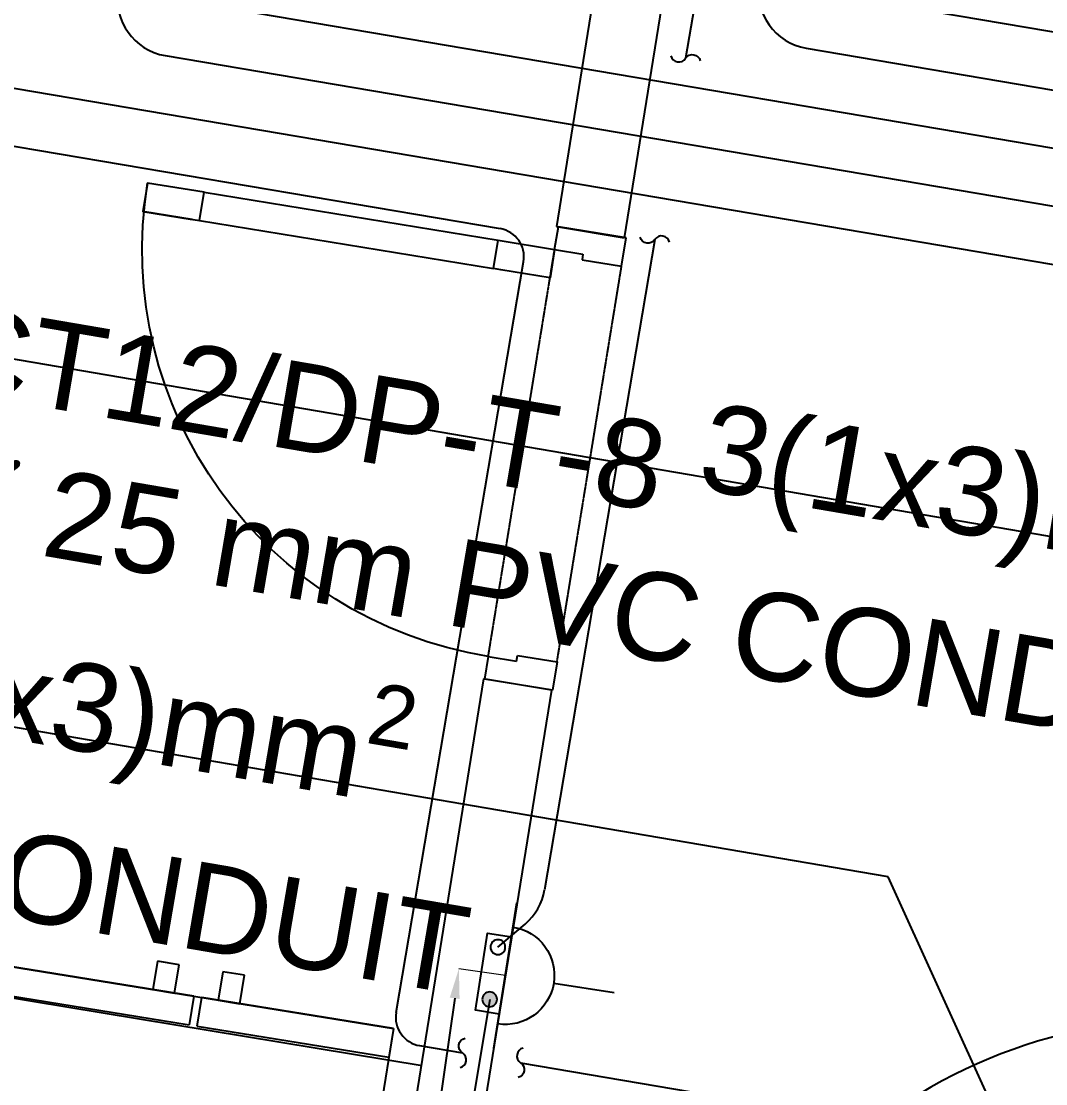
# Model space of a CAD drawing. Extents: x -678889171 to 586587, y -792238163 to 335485.
# Drawn here: x 42180 to 43968, y 39014 to 40869 of the extents above; entities that cross this region are included whole.
import ezdxf
from ezdxf import colors
from ezdxf.entities.mleader import LeaderData, LeaderLine
from ezdxf.math import Vec2, Vec3

# ---------------------------------------------------------------- set-up
doc = ezdxf.new("R2010")
doc.units = 0
doc.header["$MEASUREMENT"] = 0
doc.linetypes.add('XR-Typ29 7th to11Th$0$XR-A-TYP-7-8-9-10$0$XR-A-TYP-2-3-4-6-7-8-9-10$0$HIDDEN', pattern=[0.375, 0.25, -0.125])
doc.layers.get('0').update_dxf_attribs({"color": 8})
doc.layers.get('Defpoints').update_dxf_attribs({"color": 252})
for name, color, linetype in [('1', 8, 'Continuous'), ('25MM POWER CONDUIT', 4, 'Continuous'), ('E-CUT-LINE', 1, 'Continuous'), ('E-POW-BLOCK', 4, 'Continuous'), ('E-TEXT', 3, 'Continuous'), ('loop line emped', 1, 'Continuous'), ('XR-A-9TH-FLOOR$0$A-WALL', 252, 'Continuous'), ('XR-Typ29 7th to11Th$0$A-WALL', 252, 'Continuous'), ('XR-Typ29 7th to11Th$0$XR-A-TYP-7-8-9-10$0$A-EQPM', 252, 'Continuous'), ('XR-Typ29 7th to11Th$0$XR-A-TYP-7-8-9-10$0$A-WALL', 252, 'Continuous'), ('XR-Typ29 7th to11Th$0$XR-A-TYP-7-8-9-10$0$XR-A-TYP-2-3-4-6-7-8-9-10$0$A-DOOR', 252, 'Continuous'), ('XR-Typ29 7th to11Th$0$XR-A-TYP-7-8-9-10$0$XR-A-TYP-2-3-4-6-7-8-9-10$0$A-FLOR-OVHD', 252, 'XR-Typ29 7th to11Th$0$XR-A-TYP-7-8-9-10$0$XR-A-TYP-2-3-4-6-7-8-9-10$0$HIDDEN')]:
    doc.layers.add(name, color=color, linetype=linetype)
doc.styles.get("Standard").update_dxf_attribs({"font": 'arial.ttf'})
doc.styles.add('Work$0$E-M.MODUL', font='romans.shx', dxfattribs={"width": 0.8})
doc.dimstyles.new('Work$0$S-DIM', dxfattribs={"dimscale": 500, "dimtxt": 0.2065, "dimasz": 0.104, "dimexe": 0, "dimexo": 0, "dimgap": 0, "dimtad": 0, "dimdec": 0, "dimzin": 0, "dimdsep": 46, "dimtxsty": 'Work$0$E-M.MODUL', "dimcen": 0.25, "dimclrd": 5, "dimclre": 5, "dimclrt": 1, "dimadec": 0, "dimazin": 0, "dimtfac": 1, "dimtdec": 0, "dimtofl": 0, "dimtmove": 0, "dimatfit": 3, "dimfxl": 1, "dimtolj": 1, "dimtzin": 0, "dimlwe": 13, "dimarcsym": 0})

# ---------------------------------------------------------------- blocks, each defined once
blk = doc.blocks.new('SO1')
at = {"layer": 'E-POW-BLOCK'}
h = blk.add_hatch(color=3, dxfattribs=at)
h.dxf.hatch_style = 1
edge = h.paths.add_edge_path()
edge.add_arc((-0.1064295025979398, -0.04814632734824666), 0.03025259035537483, 0, 360)
at = {"layer": 'E-POW-BLOCK', "color": 3}
for p, q in [((1.42e-14, 0.2000001000000597), (0, 0.4500002250000599)), ((-0.3000001499999971, 7.11e-14), (0.3000001499999971, 1.42e-14))]:
    blk.add_line(p, q, dxfattribs=at)
blk.add_lwpolyline([(0.1593095883453804, 4.265338082731773e-14), (-0.1593095883453804, 4.265338082731773e-14), (-0.1593095883453804, -0.09876317676643645), (0.1593095883453804, -0.09876317676643645)], close=True, dxfattribs=at)
for centre in [(-0.1064295025979398, -0.04814632734824666), (0.1096454942411166, -0.04814632734824666)]:
    blk.add_circle(centre, 0.03025259035537483, dxfattribs=at)
blk.add_arc((0, 1.42e-14), 0.2000001000000001, 0, 179.9999999999979, dxfattribs=at)
blk = doc.blocks.new('*D2892')
at = {"layer": '25MM POWER CONDUIT', "color": 5, "lineweight": 13, "transparency": 16777216}
for p, q in [((43024.97091938709, 39203.10429215217), (42943.82270012832, 39214.6988457867)), ((42900.73879076695, 38433.01200490975), (42833.50690015359, 38442.61817703267))]:
    blk.add_line(p, q, dxfattribs=at)
at = {"layer": '25MM POWER CONDUIT', "color": 5, "lineweight": -2, "transparency": 16777216}
for p, q in [((42936.46757679457, 39163.22164538939), (42903.68622510335, 38933.79079375958)), ((42840.86202348734, 38494.09537742999), (42873.64337517857, 38723.52622905979))]:
    blk.add_line(p, q, dxfattribs=at)
at = {"layer": '25MM POWER CONDUIT', "color": 5, "transparency": 16777216}
for points in [[(42927.88804339503, 39164.44749927834), (42945.04711019412, 39161.99579150043), (42943.82270012832, 39214.6988457867)], [(42832.28249008779, 38495.32123131894), (42849.44155688689, 38492.86952354103), (42833.50690015359, 38442.61817703267)]]:
    blk.add_solid(points, dxfattribs=at)
at = {"layer": 'Defpoints', "color": 0, "transparency": 16777216}
for p in [(43024.97091938709, 39203.10429215217, 8.704692898799751e-05), (42833.50690015359, 38442.61817703267), (42900.73879076695, 38433.01200490975, 2.631048185536944e-06)]:
    blk.add_point(p, dxfattribs=at)
at = {"layer": '25MM POWER CONDUIT', "color": 1, "transparency": 16777216, "insert": (42888.66480014096, 38828.65851140968), "char_height": 103.25, "attachment_point": 5, "rotation": 81.86854775224046, "style": 'Work$0$E-M.MODUL'}
blk.add_mtext('\\A1;780', dxfattribs=at)
blk = doc.blocks.new('CW_0.000')
blk.add_lwpolyline([(0, -25.98557292037257, 0.66), (0, 0, -0.66), (0, 25.98557292037257, 0.97)], format="xyb")
blk = doc.blocks.new('*U1234')
for p, q in [((39.99999999947511, 719.9999999994195), (39.99999999983174, 199.9999999996446)), ((89.99999999945692, 719.9999999994545), (89.99999999981355, 199.9999999996797)), ((0, -20.00000000028126), (-7.980816008057445e-11, 99.99999999965051)), ((39.99999999990655, 99.99999999967868), (-7.980816008057445e-11, 99.99999999965051)), ((39.99999999990655, 99.99999999967868), (39.99999999994168, 49.99999999969455)), ((759.9999999996064, 100.0000000001849), (759.9999999996415, 50.00000000020084)), ((759.9999999996064, 100.0000000001849), (799.9999999995928, 100.000000000213)), ((799.9999999996726, -19.99999999971874), (799.9999999995928, 100.000000000213)), ((39.99999999994168, 49.99999999969455), (49.99999999994168, 49.9999999997016)), ((49.99999999994168, 49.9999999997016), (49.99999999999091, -20.00000000024611)), ((759.9999999996415, 50.00000000020084), (749.9999999996461, 50.00000000019381)), ((749.9999999996461, 50.00000000019381), (749.9999999996862, -19.99999999975389)), ((49.99999999999091, -20.00000000024611), (0, -20.00000000028126)), ((749.9999999996862, -19.99999999975389), (799.9999999996726, -19.99999999971874))]:
    blk.add_line(p, q)
for points in [[(89.99999999944782, 719.9999999994545), (39.99999999946601, 719.9999999994195), (39.99999999939564, 819.9999999993831), (89.99999999937745, 819.9999999994182), (89.99999999943861, 732.9999999994473), (89.99999999937745, 819.9999999994182)], [(89.99999999981355, 199.9999999996797), (39.99999999983174, 199.9999999996446), (39.999999999902, 99.99999999967868), (89.99999999988381, 99.99999999971381), (89.99999999982265, 186.9999999996824)]]:
    blk.add_lwpolyline(points, close=True)
blk.add_arc((39.999999999902, 99.99999999967868), 719.9999999997044, 3.990389463357689e-11, 90.00000000003908)
at = {"layer": 'XR-Typ29 7th to11Th$0$XR-A-TYP-7-8-9-10$0$XR-A-TYP-2-3-4-6-7-8-9-10$0$A-FLOR-OVHD'}
for p, q in [((759.9999999996064, 100.0000000001849), (39.999999999902, 99.99999999967868)), ((749.9999999996953, -19.99999999975389), (49.99999999999091, -20.00000000024611))]:
    blk.add_line(p, q, dxfattribs=at)
blk = doc.blocks.new('*U1232')
for p, q in [((709.9999999996999, 919.9999999996726), (709.999999999709, 199.9999999998977)), ((759.9999999996817, 919.9999999996726), (759.9999999996908, 199.9999999998977)), ((-199.9999999999955, -150.0000000000682), (-200, 99.99999999993179)), ((-160.0000000000136, 99.99999999993179), (-200, 99.99999999993179)), ((-160.0000000000136, 99.99999999993179), (-160.0000000000136, 49.9999999999477)), ((759.9999999996862, 99.99999999993179), (759.9999999996862, 49.9999999999477)), ((759.9999999996862, 99.99999999993179), (799.9999999996726, 99.99999999993179)), ((799.9999999996771, -150.0000000000682), (799.9999999996726, 99.99999999993179)), ((-160.0000000000136, 49.9999999999477), (-150.0000000000182, 49.9999999999477)), ((-150.0000000000182, 49.9999999999477), (-150.0000000000091, -150.0000000000682)), ((749.9999999996862, 49.9999999999477), (749.9999999996862, -150.0000000000682)), ((759.9999999996862, 49.9999999999477), (749.9999999996862, 49.9999999999477)), ((-150.0000000000091, -150.0000000000682), (-199.9999999999955, -150.0000000000682)), ((749.9999999996862, -150.0000000000682), (799.9999999996771, -150.0000000000682))]:
    blk.add_line(p, q)
for points in [[(709.999999999709, 919.9999999996726), (759.9999999996908, 919.9999999996726), (759.9999999996908, 1019.999999999636), (709.999999999709, 1019.999999999636), (709.999999999709, 932.9999999996653), (709.999999999709, 1019.999999999636)], [(709.999999999709, 199.9999999998977), (759.9999999996908, 199.9999999998977), (759.9999999996908, 99.99999999993179), (709.999999999709, 99.99999999993179), (709.999999999709, 186.9999999999004)]]:
    blk.add_lwpolyline(points, close=True)
blk.add_arc((759.9999999996908, 99.99999999993179), 919.9999999997044, 90, 180)
at = {"layer": 'XR-Typ29 7th to11Th$0$XR-A-TYP-7-8-9-10$0$XR-A-TYP-2-3-4-6-7-8-9-10$0$A-FLOR-OVHD'}
for p, q in [((-160.0000000000136, 99.99999999993179), (759.9999999996908, 99.99999999993179)), ((-160.0000000000136, -150.0000000001364), (759.9999999996908, -150.0000000001364))]:
    blk.add_line(p, q, dxfattribs=at)
blk = doc.blocks.new('XR-Typ29 7th to11Th$0$A$C30F165C2')
for p, q in [((0, 0), (900.0000000000146, 0)), ((0, -650.7999999999902), (0, 0)), ((900.0000000000146, 0), (900, -650.7999999999902)), ((338.9750000000058, -600.0000000000018), (0, -600.0000000000018)), ((0, -650.7999999999902), (0, -600.0000000000018)), ((338.9750000000058, -600.0000000000018), (338.9750000000058, -650.7999999999902)), ((900, -600.0000000000018), (352.9750000000058, -600.0000000000018)), ((352.9750000000058, -650.7999999999902), (352.9750000000058, -600.0000000000018)), ((900, -600.0000000000018), (900, -650.7999999999902)), ((900, -650.7999999999902), (0, -650.7999999999902)), ((0, -650.7999999999902), (338.9750000000058, -650.7999999999902)), ((310.0567722904671, -650.7999999999902), (271.6234744505637, -650.7999999999902)), ((271.6234744505637, -650.7999999999902), (271.6234744505637, -701.0267485376407)), ((310.0567722904671, -701.0267485376407), (310.0567722904671, -650.7999999999902)), ((352.9750000000058, -650.7999999999902), (900, -650.7999999999902)), ((425.3566658101627, -650.7999999999902), (386.9233679702593, -650.7999999999902)), ((386.9233679702593, -650.7999999999902), (386.9233679702593, -701.0267485376407)), ((425.3566658101627, -701.0267485376407), (425.3566658101627, -650.7999999999902)), ((271.6234744505637, -701.0267485376407), (310.0567722904671, -701.0267485376407)), ((386.9233679702593, -701.0267485376407), (425.3566658101627, -701.0267485376407))]:
    blk.add_line(p, q)
blk = doc.blocks.new('XR-Typ29 7th to11Th')
at = {"layer": 'XR-Typ29 7th to11Th$0$A-WALL'}
for p, q in [((46611.60427019005, 30556.99326550734), (46033.03782675845, 26968.9750501535)), ((46112.88965930956, 28217.98234854639), (45914.64343392634, 26988.54521841975)), ((45787.28816574388, 26198.74306648427), (45582.91678482344, 24931.32037758745)), ((45905.69069821123, 26179.22337670639), (45701.17343987068, 24910.89601930264))]:
    blk.add_line(p, q, dxfattribs=at)
at = {"layer": 'XR-Typ29 7th to11Th$0$XR-A-TYP-7-8-9-10$0$A-EQPM'}
blk.add_line((45680.3024601882, 25523.36432041074), (43310.92393107828, 25913.10486424905), dxfattribs=at)
at = {"layer": 'XR-Typ29 7th to11Th$0$XR-A-TYP-7-8-9-10$0$A-WALL'}
for p, q in [((45914.64343392633, 26988.54521841976), (46033.03782675845, 26968.9750501535)), ((45905.69069821123, 26179.22337670639), (45787.28816574388, 26198.74306648427))]:
    blk.add_line(p, q, dxfattribs=at)
at = {"layer": 'XR-Typ29 7th to11Th$0$XR-A-TYP-7-8-9-10$0$A-EQPM', "rotation": 170.7920283354781}
blk.add_blockref('XR-Typ29 7th to11Th$0$A$C30F165C2', (45525.90338380386, 24945.88548289438, 4.941505003701541e-08), dxfattribs=at)
at = {"layer": 'XR-Typ29 7th to11Th$0$XR-A-TYP-7-8-9-10$0$XR-A-TYP-2-3-4-6-7-8-9-10$0$A-DOOR', "extrusion": (-1.320192478059944e-13, 2.154103516792279e-14, -1), "zscale": -1, "rotation": 279.2670522316871}
blk.add_blockref('*U1234', (-46016.58500269378, 26971.70544630973, -5.496751784068139e-09), dxfattribs=at)
at = {"layer": 'XR-Typ29 7th to11Th$0$XR-A-TYP-7-8-9-10$0$XR-A-TYP-2-3-4-6-7-8-9-10$0$A-DOOR', "extrusion": (1.435535558398979e-06, -2.298617891161982e-07, 0.9999999999989432), "rotation": 350.3215063451377}
blk.add_blockref('*U1232', (46257.39273678727, 24715.54459567219, 0.06047216091261685), dxfattribs=at)

msp = doc.modelspace()

# ---------------------------------------------------------------- block references
at = {"layer": 'XR-A-9TH-FLOOR$0$A-WALL'}
msp.add_blockref('XR-Typ29 7th to11Th', (-2800.434649049275, 13522.11598560929), dxfattribs=at)

# ---------------------------------------------------------------- next in the draw order: linework, layer by layer
at = {"color": 240, "true_color": 0xed1f24}
msp.add_line((43696.17826490043, 40898.5474663649, 3.275699205840601e-05), (45160.32017612888, 40650.14806917653, 1.573537351619043e-05), dxfattribs=at)
at = {"layer": '1', "color": 4}
for p, q in [((43377.06144162957, 41025.61881583455, 9.123613273209763e-07), (43339.52214783139, 40804.19791947578, 5.312406476417303e-06)), ((43285.85998026127, 40487.6782399152, 1.160224137252158e-05), (43093.40347519601, 39352.497272187, 3.41603991279027e-05)), ((42997.56033385964, 39161.35721826193, 9.061460620815587e-05), (42907.82506179844, 38622.06664644286, 6.000224202458288e-05))]:
    msp.add_line(p, q, dxfattribs=at)
at = {"layer": '1', "color": 2}
msp.add_line((43011.92795493823, 39252.61243248675, 9.061460620818362e-05), (43059.48776909692, 39292.94438763697, 5.243912281949203e-05), dxfattribs=at)
at = {"layer": '1', "color": 4, "extrusion": (8.43945983553997e-07, -1.232091980745745e-07, 0.9999999999996364)}
msp.add_arc((42994.81037723202, 39369.21256569434, 0.03155106871145164), 100, 310.2988084453824, 350.3776742561534, dxfattribs=at)
at = {"layer": 'loop line emped', "color": 3}
for p, q in [((40348.9433279353, 40959.27884535577, -2.117510144355669e-05), (43015.80377230991, 40506.83190582904, 5.976779376819404e-05)), ((42557.96590662037, 40888.79332331737, 4.434876409853579e-05), (44843.09584000622, 40501.10897824326, 2.022802054292559e-05)), ((41479.52156152175, 40868.89922161453, 1.26318354873459e-05), (44805.43362910752, 40304.64069834295, 4.690590948616075e-05)), ((42431.11447137341, 40808.88540202133, 4.100632081243272e-05), (44823.52682982376, 40403.00002772285, 2.397568453801431e-05)), ((43550.16556377304, 40821.89035488277, 3.420547220719591e-05), (44870.67476048096, 40597.85900523802, 1.941091888391783e-05)), ((42834.33800564107, 39138.27642876198, 4.610459254103354e-05), (43056.73611155152, 40449.17305044491, 5.91433774003022e-05)), ((42875.27597120756, 39080.61671016172, 4.436484561199175e-05), (42950.17261009358, 39067.91887098812, 4.246662667900547e-05)), ((43051.59881633139, 39050.72325748728, 3.989602874770716e-05), (44648.01217947088, 38780.07025568064, -5.642925144473329e-07))]:
    msp.add_line(p, q, dxfattribs=at)
at = {"layer": 'loop line emped', "color": 3, "extrusion": (1.670276138744108e-08, 3.716024244658604e-08, 0.9999999999999993)}
msp.add_arc((43566.89207991544, 40920.48154950851, 0.002278564838717852), 100, 170.3711523382949, 260.3711523378125, dxfattribs=at)
at = {"layer": 'loop line emped', "color": 3, "extrusion": (-2.178101078859178e-08, 5.051637463846332e-08, 0.9999999999999984)}
msp.add_arc((42447.8409875158, 40907.47659664709, 0.001178330702286108), 100, 170.3711523383077, 260.3711523378126, dxfattribs=at)
at = {"layer": 'loop line emped', "color": 3, "extrusion": (-3.659628973018291e-08, -3.680940420984972e-08, 0.9999999999999987)}
msp.add_arc((43007.44051423861, 40457.53630851608, -0.003005483372942053), 50, 350.3711523382949, 80.37115233781249, dxfattribs=at)
at = {"layer": 'loop line emped', "color": 3, "extrusion": (2.299356415128373e-08, -1.384740007289147e-08, 0.9999999999999998)}
msp.add_arc((42883.63361795907, 39129.91325913605, 0.0004890553194790289), 50, 170.3712551375354, 260.3776742563557, dxfattribs=at)

# ---------------------------------------------------------------- next in the draw order: block references
at = {"layer": 'E-CUT-LINE'}
for p, rotation in [((43339.52214783139, 40804.1979194758, 5.312406476417014e-06), 260.377674256155), ((43285.85998026127, 40487.6782399152, 1.160224137252158e-05), 80.37767425615502), ((42950.17261009358, 39067.91887098812, 4.246662667900547e-05), 350.3776742561571), ((43051.59881633142, 39050.72325748728, 3.989602874770642e-05), 170.3776742561625)]:
    msp.add_blockref('CW_0.000', p, dxfattribs=dict(at, rotation=rotation))
at = {"layer": 'E-POW-BLOCK', "extrusion": (1.120236049577037e-07, -1.763748758426211e-08, 0.9999999999999936), "xscale": -427.5336916951276, "yscale": 427.5336916951267, "zscale": 427.5336916951261, "rotation": 261.0525507451246}
msp.add_blockref('SO1', (43024.97091938688, 39203.10429221184, 0.004216648367473528), dxfattribs=at)

# ---------------------------------------------------------------- next in the draw order: dimensions: what is measured, and where the dimension line sits
at = {"layer": '25MM POWER CONDUIT'}
dim = msp.add_linear_dim(base=(42833.50690015359, 38442.61817703267, -4.110210622268415e-06), p1=(43024.97091938709, 39203.10429215216, 8.293671836572909e-05), p2=(42900.73879076695, 38433.01200490975, -1.479162436731471e-06), angle=81.86854775224046, dimstyle='Work$0$S-DIM', dxfattribs=at)
dim.commit()
dim.dimension.update_dxf_attribs({"geometry": '*D2892', "text_midpoint": (42888.66480014096, 38828.65851140968, -4.110210622268415e-06)})

# ---------------------------------------------------------------- next in the draw order: leaders
at = {"layer": 'E-TEXT', "color": 30}
ml = msp.add_multileader_mtext('Standard', dxfattribs=at)
ml.set_content('\\C30;CT{\\fArial|b0|i0|c178|p34;5}/DP-T-8 {\\A1;3(1x3)mm\\H0.7x;\\S2^ ;\\H1.42857x; \\P∅ 25 mm PVC CONDUIT}', color=3)
ml.set_leader_properties(color=30)
ml.build(insert=Vec2(0, 0))
ml.multileader.update_dxf_attribs({"text_right_attachment_type": 6, "dogleg_length": 0.2763936738358556, "arrow_head_size": 153.5520410199195, "scale": 2})
ctx = ml.context
ctx.base_point, ctx.scale, ctx.char_height, ctx.arrow_head_size, ctx.landing_gap_size, ctx.plane_origin, ctx.plane_x_axis, ctx.plane_y_axis = Vec3(35589.94083899248, 41729.53311032503, -2.226145337803316e-05), 2, 153.5520410199195, 153.5520410199195, 3.071040820398391, Vec3(40174.79153390173, 51352.62329526897, 3.704610954499443e-05), Vec3(0.9856555294567461, -0.1687695981252006, 3.477911888746864e-09), Vec3(0.1687695981252006, 0.9856555294567461, 4.799668914001103e-09)
ctx.right_attachment = 6
notes = []
notes.append((ctx, [(1, (1, 1, 0), (37950.85073623434, 41219.36875145976, -1.436981939179578e-05), (-0.9856555294567461, 0.1687695981252006, -3.477911888746864e-09), 0.5527873476717114, [(1, [(42406.40216639513, 41261.07665725984, 4.685912085284408e-06)], 0, [])])]))
ctx.mtext.insert, ctx.mtext.text_direction, ctx.mtext.rotation, ctx.mtext.width, ctx.mtext.defined_height, ctx.mtext.flow_direction, ctx.mtext.extrusion = Vec3(35606.44676520233, 41807.73508961373, -2.186744263433749e-05), Vec3(0.9856555294567461, -0.1687695981252006, 3.477911888746863e-09), 6.113604080006546, 3451.606240159206, 658.284121162635, 5, Vec3(-4.238061277856671e-09, -4.143854412868104e-09, 1)
ml = msp.add_multileader_mtext('Standard', dxfattribs=at)
ml.set_content('\\C30;CT{\\fArial|b0|i0|c178|p34;4}/DP-T-8 {\\A1;3(1x3)mm\\H0.7x;\\S2^ ;\\H1.42857x; \\P∅ 25 mm PVC CONDUIT}', color=3)
ml.set_leader_properties(color=30)
ml.build(insert=Vec2(0, 0))
ml.multileader.update_dxf_attribs({"text_right_attachment_type": 6, "dogleg_length": 0.2763936738358556, "arrow_head_size": 153.5520410199195, "scale": 2})
ctx = ml.context
ctx.base_point, ctx.scale, ctx.char_height, ctx.arrow_head_size, ctx.landing_gap_size, ctx.plane_origin, ctx.plane_x_axis, ctx.plane_y_axis = Vec3(43255.60284855647, 41735.88863193071, 6.911101071910344e-06), 2, 153.5520410199195, 153.5520410199195, 3.071040820398391, Vec3(40862.7118048624, 51801.46254218731, 3.848015506343808e-05), Vec3(0.9856555294567461, -0.1687695981252006, 3.477911888746864e-09), Vec3(0.1687695981252006, 0.9856555294567461, 4.799668914001103e-09)
ctx.right_attachment = 6
notes.append((ctx, [(0, (1, 1, 0), (43255.05799065063, 41735.98192562922, 6.909178526221928e-06), (0.9856555294567461, -0.1687695981252006, 3.477911888746864e-09), 0.5527873476717114, [(1, [(42500.68159976069, 41148.99525158087, 1.279697835524981e-06)], 0, [])])]))
ctx.mtext.insert, ctx.mtext.text_direction, ctx.mtext.rotation, ctx.mtext.width, ctx.mtext.flow_direction, ctx.mtext.extrusion = Vec3(43272.10877476633, 41814.09061121941, 7.305111815606013e-06), Vec3(0.9856555294567461, -0.1687695981252006, 3.477911888746863e-09), 6.113604080006546, 2972.747245633344, 5, Vec3(-4.238061277856671e-09, -4.143854412868104e-09, 1)
ml = msp.add_multileader_mtext('Standard', dxfattribs=at)
ml.set_content('\\C30;CT{\\fArial|b0|i0|c178|p34;6}/DP-T-8 {\\A1;3(1x3)mm\\H0.7x;\\S2^ ;\\H1.42857x; \\P∅ 25 mm PVC CONDUIT}', color=3)
ml.set_leader_properties(color=30)
ml.build(insert=Vec2(0, 0))
ml.multileader.update_dxf_attribs({"text_right_attachment_type": 6, "dogleg_length": 0.2763936738358556, "arrow_head_size": 153.5520410199195, "scale": 2})
ctx = ml.context
ctx.base_point, ctx.scale, ctx.char_height, ctx.arrow_head_size, ctx.landing_gap_size, ctx.plane_origin, ctx.plane_x_axis, ctx.plane_y_axis = Vec3(38081.26205450727, 40366.34149077734, -1.553253455105613e-05), 2, 153.5520410199195, 153.5520410199195, 3.071040820398391, Vec3(39463.93039300709, 50688.36175963787, 3.310024783516082e-05), Vec3(0.9856555294567461, -0.1687695981252006, 3.477911888746864e-09), Vec3(0.1687695981252006, 0.9856555294567461, 4.799668914001103e-09)
ctx.right_attachment = 6
notes.append((ctx, [(1, (1, 1, 0), (40442.17195174913, 39856.17713191207, -7.640900564818756e-06), (-0.9856555294567461, 0.1687695981252006, -3.477911888746864e-09), 0.5527873476717114, [(1, [(41548.09396184326, 40755.83661594045, 7.741226053759252e-07)], 0, [])])]))
ctx.mtext.insert, ctx.mtext.text_direction, ctx.mtext.rotation, ctx.mtext.width, ctx.mtext.defined_height, ctx.mtext.flow_direction, ctx.mtext.extrusion = Vec3(38097.76798071712, 40444.54347006604, -1.513852380736046e-05), Vec3(0.9856555294567461, -0.1687695981252006, 3.477911888746863e-09), 6.113604080006546, 2795.482847265886, 658.284121162635, 5, Vec3(-4.238061277856671e-09, -4.143854412868104e-09, 1)
ml = msp.add_multileader_mtext('Standard', dxfattribs=at)
ml.set_content('\\C30;CT{\\fArial|b0|i0|c178|p34;12}/DP-T-8 {\\A1;3(1x3)mm\\H0.7x;\\S2^ ;\\H1.42857x; \\P∅ 25 mm PVC CONDUIT}', color=3)
ml.set_leader_properties(color=30)
ml.build(insert=Vec2(0, 0))
ml.multileader.update_dxf_attribs({"text_right_attachment_type": 6, "dogleg_length": 0.2763936738358556, "arrow_head_size": 153.5520410199195, "scale": 2})
ctx = ml.context
ctx.base_point, ctx.scale, ctx.char_height, ctx.arrow_head_size, ctx.landing_gap_size, ctx.plane_origin, ctx.plane_x_axis, ctx.plane_y_axis = Vec3(42058.99928718794, 40403.41246925647, -4.76733023622675e-06), 2, 153.5520410199195, 153.5520410199195, 3.071040820398391, Vec3(42102.40916917997, 50795.55159125548, 3.848015506342552e-05), Vec3(0.9856555294567461, -0.1687695981252006, 3.477911888746864e-09), Vec3(0.1687695981252006, 0.9856555294567461, 4.799668914001103e-09)
ctx.right_attachment = 6
notes.append((ctx, [(1, (1, 1, 0), (44419.90918442979, 39893.2481103912, 3.124303750010625e-06), (-0.9856555294567461, 0.1687695981252006, -3.477911888746864e-09), 0.5527873476717114, [(1, [(44871.04052917074, 40274.9797173991, 6.618066237628527e-06)], 0, [])])]))
ctx.mtext.insert, ctx.mtext.text_direction, ctx.mtext.rotation, ctx.mtext.width, ctx.mtext.flow_direction, ctx.mtext.extrusion = Vec3(42075.50521339779, 40481.61444854517, -4.373319492531081e-06), Vec3(0.9856555294567461, -0.1687695981252006, 3.477911888746863e-09), 6.113604080006546, 2689.195029105018, 5, Vec3(-4.238061277856671e-09, -4.143854412868104e-09, 1)
ml = msp.add_multileader_mtext('Standard', dxfattribs=at)
ml.set_content('\\C30;CT{\\fArial|b0|i0|c178|p34;7}/DP-T-8 {\\A1;3(1x3)mm\\H0.7x;\\S2^ ;\\H1.42857x; \\P∅ 25 mm PVC CONDUIT}', color=3)
ml.set_leader_properties(color=30)
ml.build(insert=Vec2(0, 0))
ml.multileader.update_dxf_attribs({"text_right_attachment_type": 6, "dogleg_length": 0.2763936738358556, "arrow_head_size": 153.5520410199195, "scale": 2})
ctx = ml.context
ctx.base_point, ctx.scale, ctx.char_height, ctx.arrow_head_size, ctx.landing_gap_size, ctx.plane_origin, ctx.plane_x_axis, ctx.plane_y_axis = Vec3(40630.94296605251, 40005.50157083225, -1.012196076481911e-05), 2, 153.5520410199195, 153.5520410199195, 3.071040820398391, Vec3(42169.00486900142, 48862.90927615533, 3.310024783516082e-05), Vec3(0.9856555294567461, -0.1687695981252006, 3.477911888746864e-09), Vec3(0.1687695981252006, 0.9856555294567461, 4.799668914001103e-09)
ctx.right_attachment = 6
notes.append((ctx, [(1, (1, 1, 0), (43693.2312771976, 39375.24317352194, 2.445057073364655e-07), (-0.9856555294567461, 0.1687695981252006, -3.477911888746864e-09), 712.1385218585928, [(1, [(44158.05561520712, 38355.31764994523, -2.01196314649465e-06)], 0, [])])]))
ctx.mtext.insert, ctx.mtext.text_direction, ctx.mtext.rotation, ctx.mtext.width, ctx.mtext.defined_height, ctx.mtext.flow_direction, ctx.mtext.extrusion = Vec3(40647.44889226236, 40083.70355012095, -9.727950021123445e-06), Vec3(0.9856555294567461, -0.1687695981252006, 3.477911888746863e-09), 6.113604080006546, 2795.482847265886, 658.284121162635, 5, Vec3(-4.238061277856671e-09, -4.143854412868104e-09, 1)
for ctx, leaders in notes:
    for number, flags, end, landing, length, lines in leaders:
        leader = LeaderData()
        leader.index, (leader.has_last_leader_line, leader.has_dogleg_vector, leader.attachment_direction) = number, flags
        leader.last_leader_point, leader.dogleg_vector, leader.dogleg_length = Vec3(end), Vec3(landing), length
        for number, points, colour, breaks in lines:
            line = LeaderLine()
            line.index, line.vertices, line.color, line.breaks = number, Vec3.list(points), colors.encode_raw_color(colour), breaks
            leader.lines.append(line)
        ctx.leaders.append(leader)

doc.saveas('drawing.dxf')
